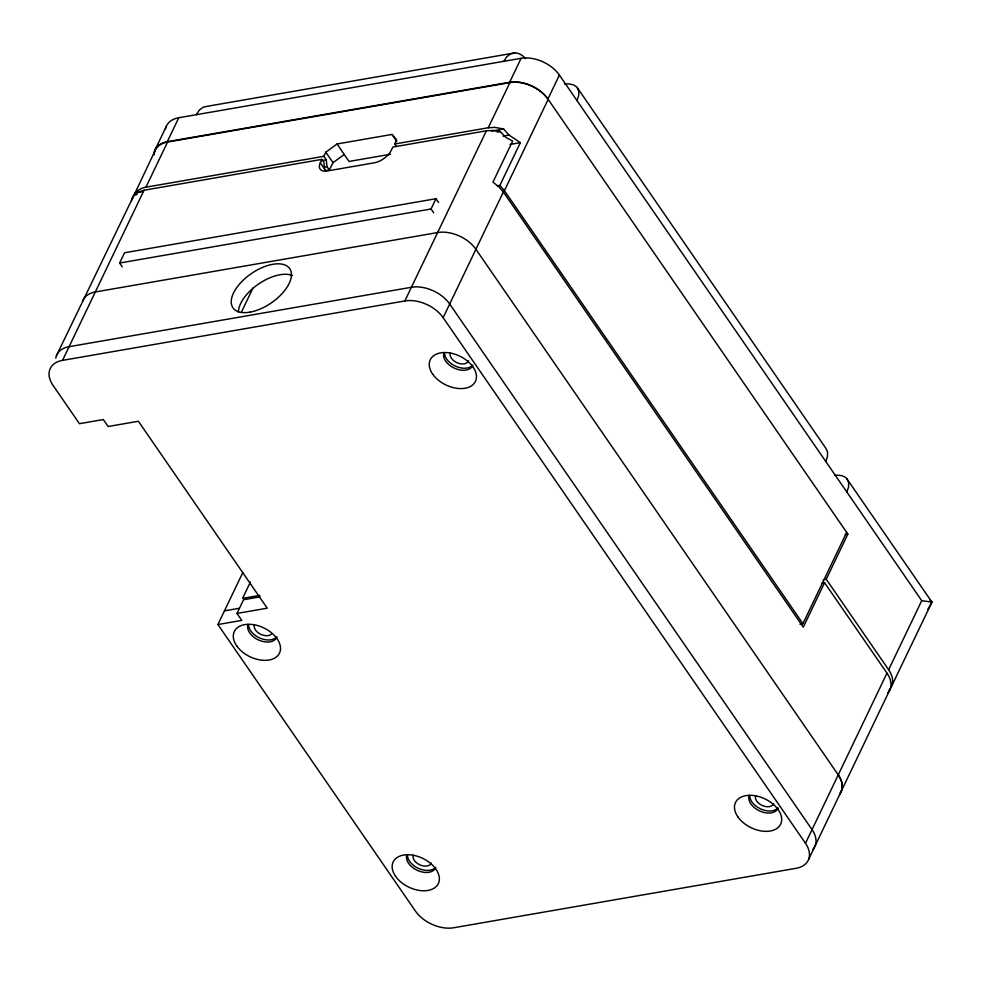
<?xml version="1.0" encoding="UTF-8"?>
<svg xmlns="http://www.w3.org/2000/svg" width="981" height="981" viewBox="0 0 981 981"><rect width="100%" height="100%" fill="white"/><g stroke="black" fill="none" stroke-linecap="round" stroke-linejoin="round"><path stroke-width="1.47" d="M131.466 200.627L154.888 151.099M577.024 100.638L578.753 95.476L578.765 90.939L577.036 87.334L573.689 84.93L568.968 83.876L564.615 84.145M825.757 461.462L827.498 456.3L827.51 451.75L825.769 448.158L577.036 87.334M846.848 492.045L848.59 486.883L848.59 482.345L846.848 478.74A29.148 14.973 -34.6 0 0 834.524 475.417M396.312 146.316L394.705 143.999L396.667 139.891L391.983 134.434L337.059 143.974L325.815 152.202L323.853 156.298L145.936 187.187C139.412 188.18 134.139 192.558 132.018 198.824M887.511 693.309A29.565 18.884 25.6 0 0 886.983 673.15L824.555 582.702L803.292 627.166L503.351 192.006L498.814 186.746L492.953 182.123L512.622 141.092L505.84 137.426L500.236 131.54L493.038 130.461L486.368 130.816L392.817 147.064L391.174 150.473A14.789 7.603 -34.6 0 1 374.325 162.809L327.347 170.964A14.789 7.603 -34.6 0 1 320.321 162.772L321.964 159.363L323.889 162.159L324.539 168.891M56.42 355.735L134.029 195.109L138.358 192.031L144.048 190.24L321.964 159.363M154.642 150.731L166.108 126.794M886.983 673.15L805.487 843.292A29.565 18.884 25.6 0 1 795.996 868.332L453.676 927.756A29.565 18.884 25.6 0 1 415.392 911.018L217.905 624.541L241.792 620.397L236.985 613.432L267.237 608.183L138.382 421.254L108.131 426.502L103.324 419.549L79.449 423.694L53.048 385.398A29.565 18.884 25.6 0 1 62.539 360.37L144.048 190.24M153.858 154.422A29.565 18.884 25.6 0 1 167.31 141.681L178.775 117.745L521.107 58.32A29.565 18.884 25.6 0 1 559.391 75.059L921.735 600.679L931.95 602.138L891.827 685.731M145.936 187.187L167.567 142.049L509.887 82.625A29.565 18.884 25.6 0 1 548.171 99.363L504.418 190.67L802.924 623.671L799.944 624.186M122.245 266.82L119.633 263.031L124.55 252.767L435.956 198.714L438.568 202.503M241.412 312.166L253 287.985M217.905 624.541L242.81 572.561M250.449 581.941L242.577 598.361L259.867 595.357M236.985 613.432L243.546 599.747L259.965 596.902M119.633 263.031L431.039 208.978L435.956 198.714M62.539 360.37L404.859 300.946L486.368 130.816M167.31 141.681L509.642 82.257L521.107 58.32M394.705 143.999L488.256 127.763L509.887 82.625M497.355 185.838L499.881 185.397L520.359 142.662L509.053 135.084L503.621 128.989L494.927 127.395L488.256 127.763M805.487 843.292L443.142 317.685L503.351 192.006M823.255 579.771L826.247 579.244L847.866 534.105L547.913 98.995L559.391 75.059M802.924 623.671L846.677 532.364M889.166 689.913A29.565 18.884 25.6 0 0 888.639 669.753L921.735 600.679M808.675 859.282L890.172 689.128M324.785 170.792L329.297 170.007L333.025 162.638L344.221 154.495L337.059 143.974M927.842 609.324L931.95 602.138L846.848 478.74M196.298 114.703L199.327 110.105L203.116 107.223L207.42 106.267L514.927 52.888A29.197 16.726 80.2 0 1 525.595 58.59M503.793 61.325L506.821 56.726L510.623 53.845L514.927 52.888M503.045 136.138L509.053 135.084M135.378 192.914L142.895 191.614M321.743 160.565L326.256 159.78L327.016 166.684L329.297 170.007M491.616 131.074L503.621 128.989M134.029 195.109L137.046 194.594M497.232 132.067L500.236 131.54M390.585 154.238L349.015 161.46L344.221 154.495M324.012 167.199L327.016 166.684M510.034 144.452L520.359 142.662M224.453 610.856L239.389 608.269M845.217 534.571L847.866 534.105M821.906 583.155L824.555 582.702M929.853 599.906L931.95 602.138M499.881 185.397L504.418 190.67M826.247 579.244L888.639 669.753M839.613 794.107A29.565 18.884 25.6 0 0 838.252 774.904L475.908 249.284A29.565 18.884 25.6 0 0 437.636 232.546L95.304 291.97A29.565 18.884 25.6 0 0 82.637 301.02M431.039 208.978L433.651 212.754M325.815 152.202L333.025 162.638M323.853 156.298L326.256 159.78M320.321 162.772L326.035 171.062M391.983 134.434L396.765 141.448M404.859 300.946A29.565 18.884 25.6 0 1 443.142 317.685M55.77 358.151A29.565 18.884 25.6 0 1 69.087 346.698L411.407 287.274A29.565 18.884 25.6 0 1 449.69 304.012L812.035 829.619A29.565 18.884 25.6 0 1 812.562 849.779M276.483 637.184A15.77 10.068 25.6 0 1 259.879 638.079A15.77 10.068 25.6 0 1 248.585 624.983M276.912 637.012A15.77 10.068 25.6 0 1 258.898 640.139A15.77 10.068 25.6 0 1 248.034 624.382M472.425 365.423A15.77 10.068 25.6 0 1 455.834 366.33A15.77 10.068 25.6 0 1 444.54 353.234M435.331 867.621A15.77 10.068 25.6 0 1 418.74 868.516A15.77 10.068 25.6 0 1 407.446 855.42M777.663 808.197A15.77 10.068 25.6 0 1 761.06 809.092A15.77 10.068 25.6 0 1 749.766 795.996M472.854 365.251A15.77 10.068 25.6 0 1 454.841 368.378A15.77 10.068 25.6 0 1 443.988 352.62M435.772 867.437A15.77 10.068 25.6 0 1 417.759 870.564A15.77 10.068 25.6 0 1 406.894 854.819M778.092 808.013A15.77 10.068 25.6 0 1 760.079 811.14A15.77 10.068 25.6 0 1 749.214 795.395M238.383 312.314A34.494 17.732 -34.6 0 1 258.763 283.877A34.494 17.732 -34.6 0 1 292.387 275.538M271.59 633.984A9.859 6.291 25.6 0 1 260.063 633.971A9.859 6.291 25.6 0 1 254.435 624.701M431.333 863.022A9.859 6.291 25.6 0 1 420.076 864.972A9.859 6.291 25.6 0 1 413.295 855.138M773.666 803.598A9.859 6.291 25.6 0 1 762.396 805.56A9.859 6.291 25.6 0 1 755.615 795.714M468.428 360.836A9.859 6.291 25.6 0 1 457.171 362.786A9.859 6.291 25.6 0 1 450.377 352.939M509.642 82.257A29.565 18.884 25.6 0 1 547.913 98.995M165.47 129.21A29.565 18.884 25.6 0 1 178.775 117.745M154.103 154.777A29.565 18.884 25.6 0 1 167.567 142.049M838.24 774.88A29.565 18.884 25.6 0 1 839.601 794.095M236.679 645.829A25.04 15.99 25.6 0 0 277.574 655.884A25.04 15.99 25.6 0 0 256.458 625.253A25.04 15.99 25.6 0 0 236.679 645.829M432.633 374.08A25.04 15.99 25.6 0 0 473.516 384.123A25.04 15.99 25.6 0 0 452.4 353.491A25.04 15.99 25.6 0 0 432.633 374.08M395.539 876.266A25.04 15.99 25.6 0 0 436.435 886.309A25.04 15.99 25.6 0 0 415.319 855.69A25.04 15.99 25.6 0 0 395.539 876.266M737.859 816.842A25.04 15.99 25.6 0 0 778.755 826.885A25.04 15.99 25.6 0 0 757.639 796.265A25.04 15.99 25.6 0 0 737.859 816.842M249.848 312.179A34.494 17.732 -34.6 0 0 291.185 272.08A34.494 17.732 -34.6 0 0 242.92 280.468A34.494 17.732 -34.6 0 0 249.848 312.179"/></g></svg>
